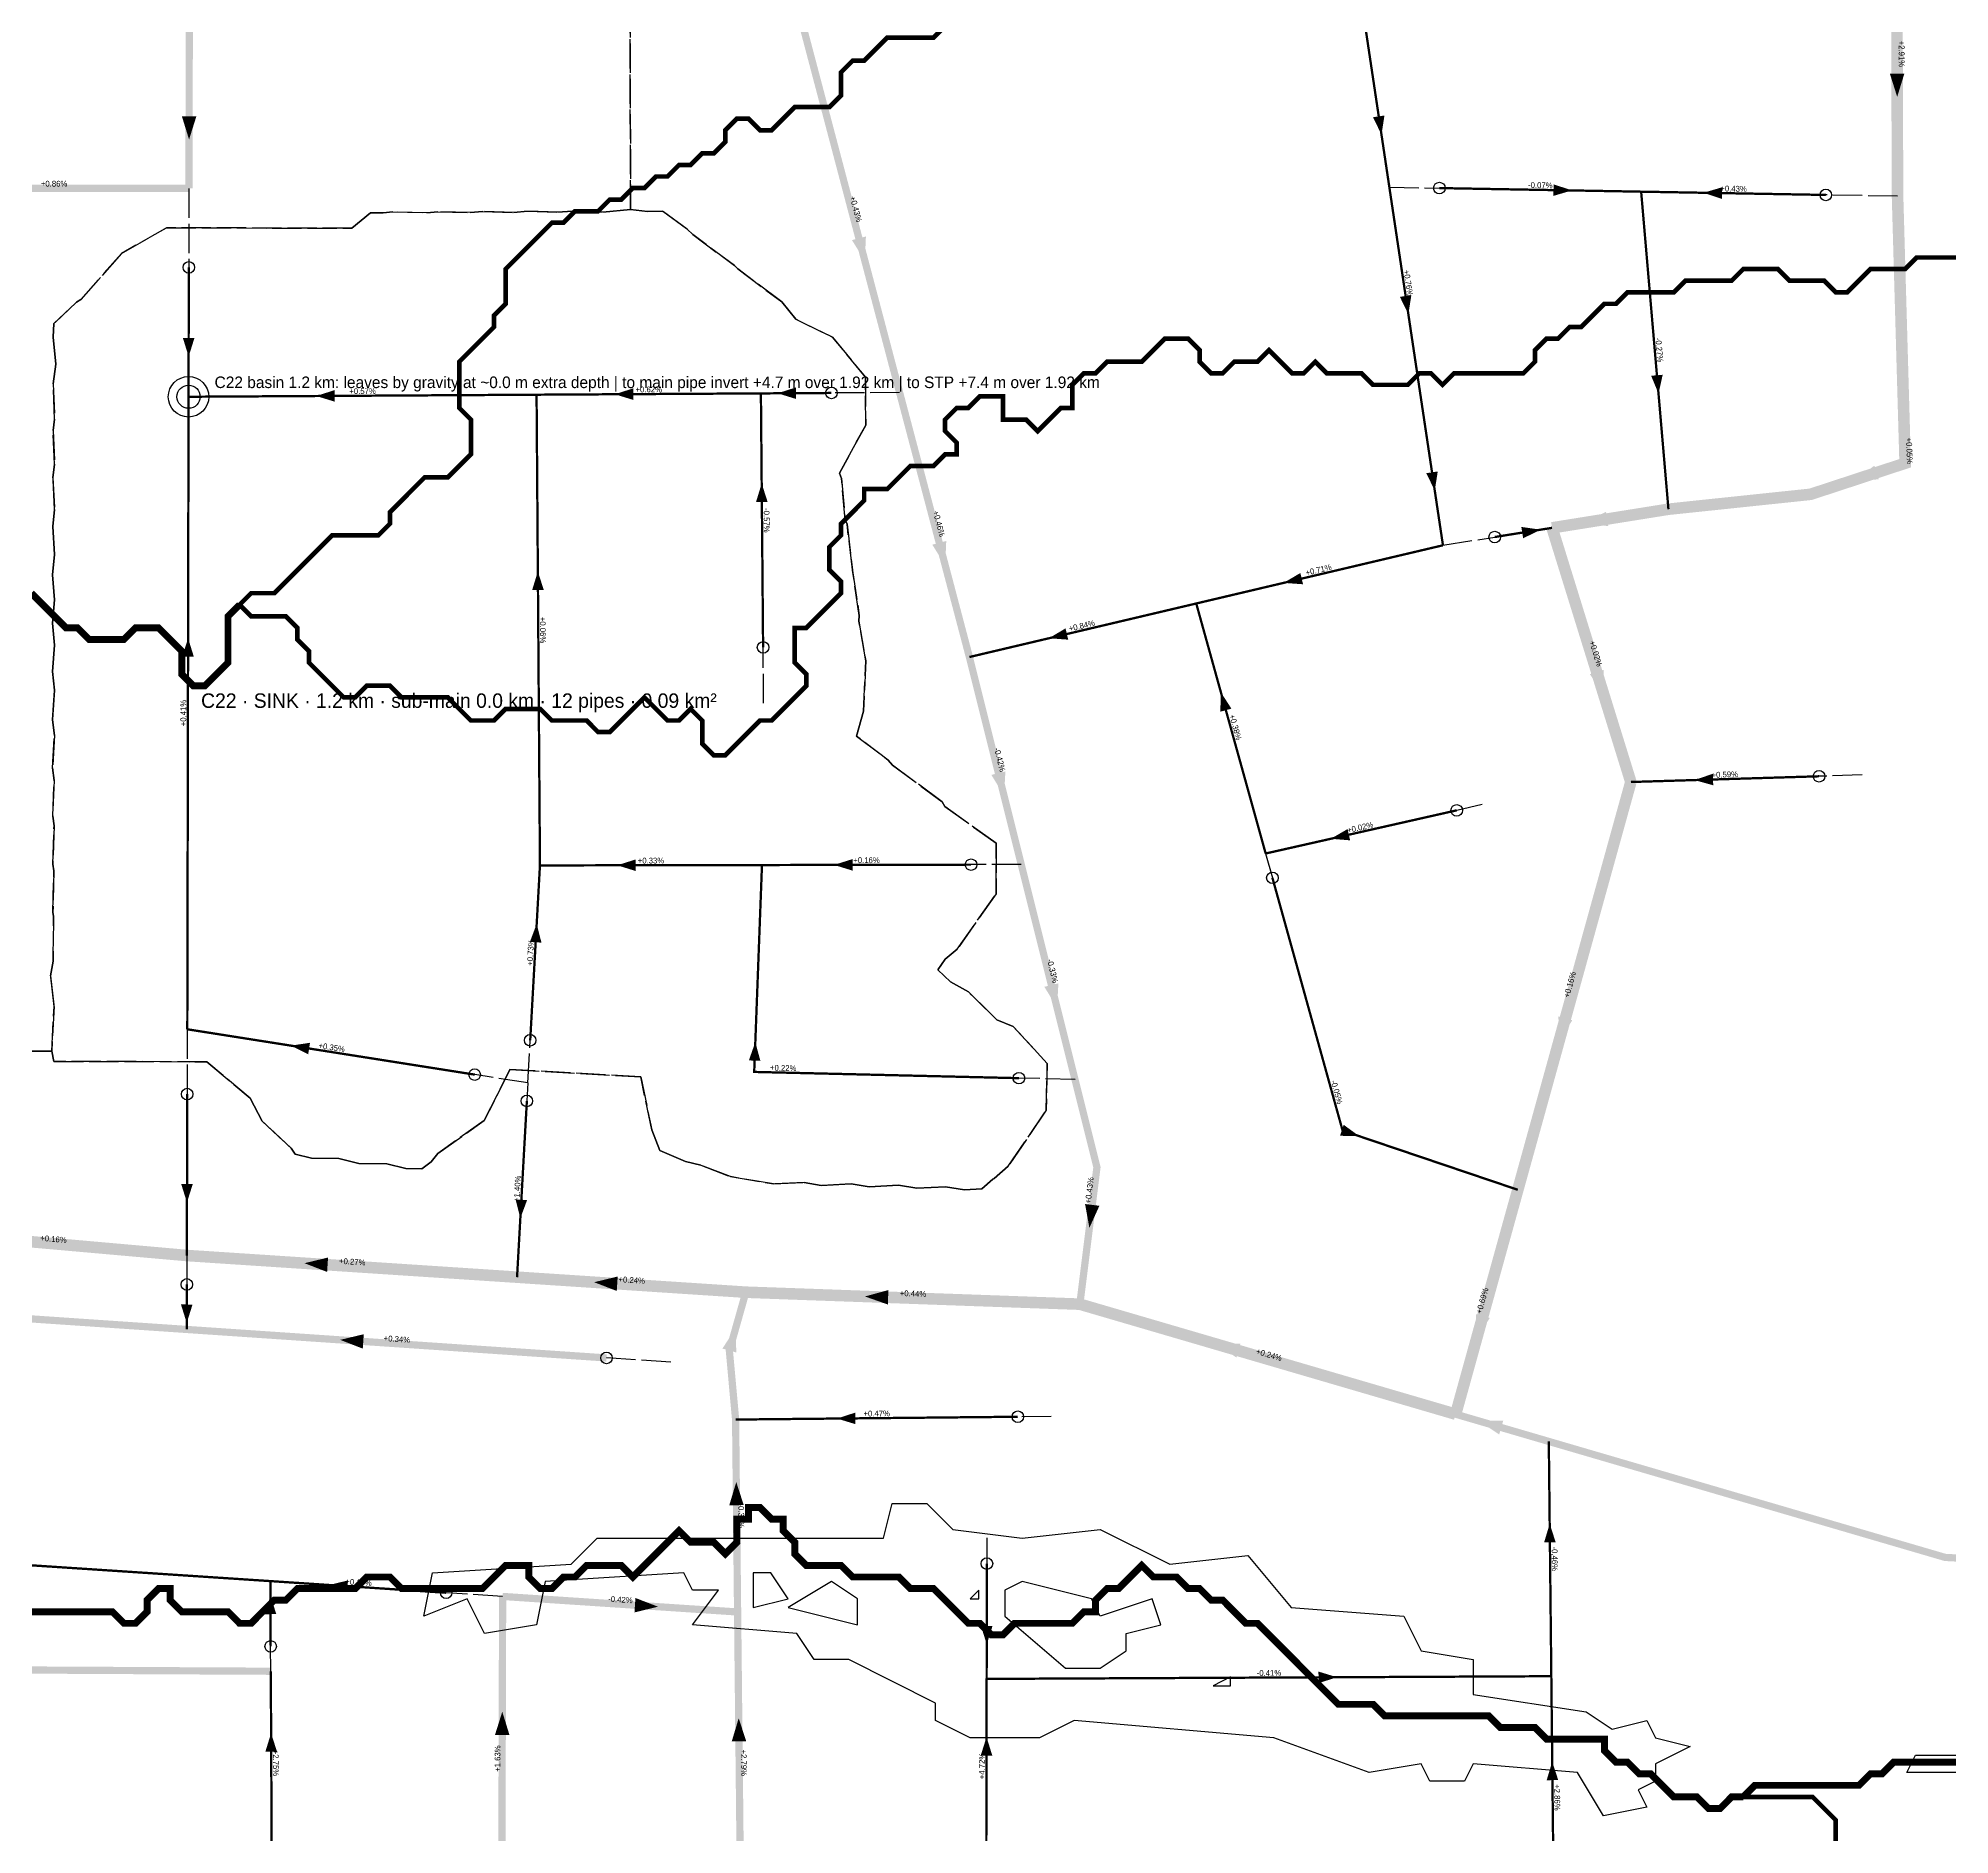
# Model space of a CAD drawing. Header units: metres. Extents: x 442821 to 452274, y 2561971 to 2571293.
# Drawn here: x 444225 to 444887, y 2564774 to 2565396 of the extents above; entities that cross this region are included whole.
import ezdxf
from ezdxf.enums import TextEntityAlignment as Align

# ---------------------------------------------------------------- set-up
doc = ezdxf.new("R2010")
doc.units = ezdxf.units.M
doc.header["$LTSCALE"] = 8
doc.linetypes.add('DASHDOT', pattern=[3.556, 2.54, -0.508, 0, -0.508])
doc.linetypes.add('DASHED', pattern=[1.524, 1.27, -0.254])
for name, color, linetype in [('A_ARROWS', 7, 'Continuous'), ('A_BRANCH', 7, 'Continuous'), ('A_CATCH_LABEL', 7, 'Continuous'), ('A_CATCHMENTS', 7, 'Continuous'), ('A_GRADIENT', 8, 'Continuous'), ('A_HEAD_GAP', 8, 'Continuous'), ('A_HEADS', 8, 'Continuous'), ('A_LATERAL', 7, 'Continuous'), ('A_OUTLET_LABEL', 7, 'Continuous'), ('A_OUTLETS', 7, 'Continuous'), ('A_STREAMS', 5, 'Continuous'), ('A_SUBMAIN', 7, 'Continuous'), ('A_WADI', 4, 'Continuous')]:
    doc.layers.add(name, color=color, linetype=linetype)

msp = doc.modelspace()

# ---------------------------------------------------------------- linework, layer by layer
at = {"layer": 'A_ARROWS', "color": 1}
for points in [[(444868.43, 2565375.28), (444865.9, 2565383.27), (444870.9, 2565383.29)], [(444690.06, 2565362.2), (444687.13, 2565368.23), (444691.09, 2565368.82)], [(444755.95, 2565342.93), (444749.51, 2565341.04), (444749.59, 2565345.04)], [(444801.42, 2565342.12), (444807.85, 2565344.01), (444807.78, 2565340.01)], [(444511.37, 2565318.64), (444506.91, 2565325.74), (444511.74, 2565327.01)], [(444699.36, 2565300.09), (444696.43, 2565306.13), (444700.39, 2565306.72)], [(444785.88, 2565272.65), (444783.33, 2565278.85), (444787.32, 2565279.2)], [(444708.49, 2565239.15), (444705.56, 2565245.18), (444709.52, 2565245.77)], [(444853.72, 2565242.88), (444860.54, 2565247.76), (444862.1, 2565243.01)], [(444745.06, 2565225.64), (444739.06, 2565222.66), (444738.42, 2565226.61)], [(444760.21, 2565228.07), (444767.72, 2565231.8), (444768.51, 2565226.86)], [(444539.15, 2565213.36), (444534.7, 2565220.46), (444539.53, 2565221.73)], [(444656.23, 2565207.26), (444662, 2565210.67), (444662.92, 2565206.78)], [(444575.02, 2565188.11), (444580.79, 2565191.52), (444581.71, 2565187.63)], [(444766.89, 2565168.79), (444762.13, 2565175.69), (444766.9, 2565177.17)], [(444634.52, 2565169.41), (444638.16, 2565163.78), (444634.31, 2565162.71)], [(444559.51, 2565133.72), (444555.14, 2565140.87), (444559.99, 2565142.09)], [(444798.34, 2565139.08), (444804.68, 2565141.28), (444804.8, 2565137.28)], [(444672.53, 2565118.79), (444678.33, 2565122.15), (444679.21, 2565118.25)], [(444577.84, 2565060.44), (444573.47, 2565067.6), (444578.32, 2565068.81)], [(444751.52, 2565049.01), (444751.25, 2565057.39), (444756.06, 2565056.05)], [(444682.4, 2565015.96), (444675.7, 2565016.12), (444676.98, 2565019.91)], [(444276.91, 2564993.04), (444274.92, 2564999.44), (444278.92, 2564999.44)], [(444392.21, 2564987.61), (444390.57, 2564994.11), (444394.56, 2564993.89)], [(444589.03, 2564984.28), (444587.54, 2564992.53), (444592.5, 2564991.91)], [(444317.57, 2564972.06), (444325.71, 2564974.03), (444325.39, 2564969.04)], [(444417.74, 2564965.49), (444425.89, 2564967.46), (444425.56, 2564962.47)], [(444511.42, 2564960.56), (444519.51, 2564962.78), (444519.33, 2564957.78)], [(444276.83, 2564951.39), (444274.84, 2564957.79), (444278.84, 2564957.78)], [(444466.68, 2564949.56), (444466.91, 2564941.19), (444462.1, 2564942.55)], [(444722.98, 2564946.08), (444722.7, 2564954.46), (444727.52, 2564953.12)], [(444329.91, 2564945.56), (444338.06, 2564947.51), (444337.72, 2564942.53)], [(444632.92, 2564944.09), (444641.3, 2564944.25), (444639.9, 2564939.45)], [(444501.72, 2564918.36), (444508.1, 2564920.42), (444508.13, 2564916.42)], [(444723.8, 2564917.51), (444732.18, 2564917.66), (444730.78, 2564912.86)], [(444466.9, 2564896.4), (444469.48, 2564888.43), (444464.48, 2564888.38)], [(444748.24, 2564881.98), (444750.31, 2564875.6), (444746.31, 2564875.56)], [(444326.09, 2564860.82), (444332.6, 2564862.39), (444332.34, 2564858.4)], [(444305.78, 2564857.13), (444307.81, 2564850.74), (444303.81, 2564850.72)], [(444439.84, 2564853.31), (444431.69, 2564851.34), (444432.02, 2564856.33)], [(444553.53, 2564840.29), (444551.54, 2564846.69), (444555.54, 2564846.68)], [(444674.68, 2564828.92), (444668.29, 2564826.89), (444668.27, 2564830.89)], [(444385.97, 2564817), (444388.45, 2564808.99), (444383.45, 2564809)], [(444306.01, 2564809.62), (444308.04, 2564803.23), (444304.04, 2564803.21)], [(444467.75, 2564814.77), (444470.33, 2564806.8), (444465.33, 2564806.74)], [(444553.46, 2564808.26), (444555.45, 2564801.86), (444551.45, 2564801.86)], [(444749.12, 2564799.75), (444751.19, 2564793.37), (444747.19, 2564793.33)]]:
    msp.add_solid(points, dxfattribs=at)
at = {"layer": 'A_ARROWS', "color": 2}
msp.add_solid([(444277.64, 2565360.52), (444275.16, 2565368.53), (444280.16, 2565368.52)], dxfattribs=at)
at = {"layer": 'A_ARROWS', "color": 3}
for points in [[(444277.49, 2565285.5), (444275.5, 2565291.9), (444279.5, 2565291.89)], [(444321.61, 2565271.86), (444328, 2565273.9), (444328.02, 2565269.9)], [(444424.87, 2565272.47), (444431.25, 2565274.5), (444431.28, 2565270.5)], [(444481.18, 2565272.8), (444487.56, 2565274.83), (444487.59, 2565270.83)], [(444475.69, 2565241.64), (444477.74, 2565235.25), (444473.74, 2565235.22)], [(444398.27, 2565211.22), (444400.31, 2565204.83), (444396.31, 2565204.8)], [(444277.3, 2565188.13), (444279.29, 2565181.73), (444275.29, 2565181.74)], [(444425.72, 2565109.63), (444432.11, 2565111.64), (444432.12, 2565107.64)], [(444500.72, 2565109.76), (444507.12, 2565111.77), (444507.12, 2565107.77)], [(444397.87, 2565089.39), (444399.52, 2565082.89), (444395.52, 2565083.11)], [(444312.83, 2565047.28), (444319.47, 2565048.26), (444318.85, 2565044.31)], [(444473.49, 2565048.49), (444475.24, 2565042.02), (444471.25, 2565042.17)]]:
    msp.add_solid(points, dxfattribs=at)
at = {"layer": 'A_BRANCH', "color": 1, "const_width": 0.8}
for points in [[(444684.5, 2565399.31), (444692.78, 2565344.05)], [(444276.99, 2565030.52), (444276.88, 2564974.72)], [(444394.47, 2565028.16), (444391.08, 2564967.23)], [(444276.86, 2564964.72), (444276.82, 2564949.16)], [(444306.22, 2564767.56), (444305.91, 2564831)], [(444553.38, 2564768.13), (444553.5, 2564828.35)]]:
    msp.add_lwpolyline(points, dxfattribs=at)
at = {"layer": 'A_BRANCH', "color": 1, "linetype": 'DASHED', "const_width": 0.8}
for points in [[(444710.07, 2565343.74), (444779.87, 2565342.5)], [(444843.75, 2565341.37), (444779.87, 2565342.5)], [(444729.21, 2565223.11), (444749.05, 2565226.28)], [(444652.34, 2565105.28), (444676.61, 2565017.92), (444737.22, 2564997.44)], [(444305.86, 2564839.6), (444305.75, 2564862.16)], [(444366.56, 2564858.14), (444305.75, 2564862.16)]]:
    msp.add_lwpolyline(points, dxfattribs=at)
at = {"layer": 'A_BRANCH', "color": 3, "const_width": 0.8}
for points in [[(444277.55, 2565316.34), (444277.46, 2565271.6)], [(444395.63, 2565049.13), (444399, 2565109.58)]]:
    msp.add_lwpolyline(points, dxfattribs=at)
at = {"layer": 'A_BRANCH', "color": 3, "linetype": 'DASHED', "const_width": 0.8}
for points in [[(444499.81, 2565272.91), (444475.42, 2565272.76)], [(444564.66, 2565036.03), (444473.1, 2565038.19), (444475.79, 2565109.71)], [(444548.11, 2565109.84), (444475.79, 2565109.71)]]:
    msp.add_lwpolyline(points, dxfattribs=at)
at = {"layer": 'A_CATCHMENTS', "color": 1, "linetype": 'DASHED'}
msp.add_lwpolyline([(444146.49, 2565045.34), (444230.15, 2565045.34), (444230.91, 2565041.81), (444283.75, 2565041.71), (444298.74, 2565029.13), (444302.87, 2565021.17), (444312.98, 2565011.78), (444314.35, 2565009.73), (444320.04, 2565008.38), (444329.41, 2565008.26), (444336.31, 2565006.57), (444346.09, 2565006.41), (444352.58, 2565004.75), (444358.19, 2565004.64), (444361.33, 2565007.09), (444363.63, 2565009.97), (444379.72, 2565021.35), (444388.62, 2565039.01), (444433.87, 2565036.49), (444437.67, 2565018.12), (444440.49, 2565010.99), (444449.33, 2565007.17), (444454.6, 2565005.94), (444464.88, 2565002), (444479.82, 2564999.46), (444490.37, 2564999.96), (444496.32, 2564998.97), (444506.68, 2564999.48), (444512.83, 2564998.47), (444522.99, 2564999), (444529.33, 2564997.98), (444539.3, 2564998.52), (444545.84, 2564997.48), (444551.86, 2564997.83), (444555.68, 2565001.17), (444556.12, 2565001.4), (444560.96, 2565005.59), (444574.1, 2565024.95), (444574.48, 2565041.08), (444562.69, 2565053.91), (444556.98, 2565056.25), (444547.2, 2565065.83), (444540.96, 2565069.33), (444536.58, 2565073.46), (444539.12, 2565077.13), (444543.34, 2565080.65), (444556.81, 2565099.81), (444556.78, 2565117.22), (444539.03, 2565129.95), (444538.07, 2565131.61), (444520.93, 2565144.23), (444519.49, 2565146.02), (444508.46, 2565154.21), (444510.91, 2565162.93), (444511.72, 2565180.32), (444509.29, 2565194.02), (444509.46, 2565196.02), (444507.11, 2565211.56), (444507.13, 2565211.71), (444505.21, 2565227.5), (444504.56, 2565229.1), (444503.3, 2565243.29), (444502.57, 2565245.16), (444511.67, 2565261.8), (444511.57, 2565278.35), (444500.23, 2565292.21), (444487.46, 2565298.37), (444482.61, 2565304.42), (444467.41, 2565315.77), (444466.29, 2565316.97), (444451.82, 2565327.66), (444449.94, 2565329.51), (444441.46, 2565335.74), (444436.25, 2565335.67), (444430.36, 2565336.31), (444429.99, 2565442.49)], dxfattribs=at)
at = {"layer": 'A_CATCHMENTS', "color": 2, "linetype": 'DASHED'}
msp.add_lwpolyline([(444429.99, 2565442.49), (444430.36, 2565336.31), (444420.74, 2565335.45), (444410.14, 2565335.81), (444405.22, 2565335.38), (444394.69, 2565335.74), (444389.94, 2565335.33), (444379.25, 2565335.66), (444374.89, 2565335.26), (444363.72, 2565335.58), (444359.85, 2565335.21), (444348.13, 2565335.49), (444344.8, 2565335.16), (444340.4, 2565335.24), (444333.99, 2565329.87), (444269.82, 2565330), (444254.27, 2565321.17), (444240.25, 2565305.23), (444238.7, 2565304.27), (444230.9, 2565296.96), (444230.58, 2565292.18), (444231.57, 2565282.88), (444230.65, 2565276.07), (444231.12, 2565263.88), (444230.61, 2565259.97), (444231.12, 2565248.26), (444230.54, 2565243.54), (444231.15, 2565232.64), (444230.49, 2565226.8), (444231.15, 2565217.02), (444230.46, 2565210.06), (444231.15, 2565201.4), (444230.44, 2565193.32), (444231.13, 2565185.78), (444230.43, 2565176.58), (444231.1, 2565170.17), (444230.44, 2565159.9), (444231.06, 2565154.55), (444230.46, 2565143.26), (444231, 2565138.93), (444230.48, 2565126.63), (444230.94, 2565123.31), (444230.52, 2565110), (444230.86, 2565107.69), (444230.57, 2565093.36), (444230.78, 2565092.07), (444230.63, 2565076.45), (444229.74, 2565071.43), (444230.96, 2565060.83), (444230.15, 2565045.34), (444146.49, 2565045.34)], dxfattribs=at)
at = {"layer": 'A_CATCHMENTS', "color": 3, "linetype": 'DASHED'}
msp.add_lwpolyline([(444230.15, 2565045.34), (444230.96, 2565060.83), (444229.74, 2565071.43), (444230.63, 2565076.45), (444230.78, 2565092.07), (444230.57, 2565093.36), (444230.86, 2565107.69), (444230.52, 2565110), (444230.94, 2565123.31), (444230.48, 2565126.63), (444231, 2565138.93), (444230.46, 2565143.26), (444231.06, 2565154.55), (444230.44, 2565159.9), (444231.1, 2565170.17), (444230.43, 2565176.58), (444231.13, 2565185.78), (444230.44, 2565193.32), (444231.15, 2565201.4), (444230.46, 2565210.06), (444231.15, 2565217.02), (444230.49, 2565226.8), (444231.15, 2565232.64), (444230.54, 2565243.54), (444231.12, 2565248.26), (444230.61, 2565259.97), (444231.12, 2565263.88), (444230.65, 2565276.07), (444231.57, 2565282.88), (444230.58, 2565292.18), (444230.9, 2565296.96), (444238.7, 2565304.27), (444240.25, 2565305.23), (444254.27, 2565321.17), (444269.82, 2565330), (444333.99, 2565329.87), (444340.4, 2565335.24), (444344.8, 2565335.16), (444348.13, 2565335.49), (444359.85, 2565335.21), (444363.72, 2565335.58), (444374.89, 2565335.26), (444379.25, 2565335.66), (444389.94, 2565335.33), (444394.69, 2565335.74), (444405.22, 2565335.38), (444410.14, 2565335.81), (444420.74, 2565335.45), (444430.36, 2565336.31), (444436.25, 2565335.67), (444441.46, 2565335.74), (444449.94, 2565329.51), (444451.82, 2565327.66), (444466.29, 2565316.97), (444467.41, 2565315.77), (444482.61, 2565304.42), (444487.46, 2565298.37), (444500.23, 2565292.21), (444511.57, 2565278.35), (444511.67, 2565261.8), (444502.57, 2565245.16), (444503.3, 2565243.29), (444504.56, 2565229.1), (444505.21, 2565227.5), (444507.13, 2565211.71), (444507.11, 2565211.56), (444509.46, 2565196.02), (444509.29, 2565194.02), (444511.72, 2565180.32), (444510.91, 2565162.93), (444508.46, 2565154.21), (444519.49, 2565146.02), (444520.93, 2565144.23), (444538.07, 2565131.61), (444539.03, 2565129.95), (444556.78, 2565117.22), (444556.81, 2565099.81), (444543.34, 2565080.65), (444539.12, 2565077.13), (444536.58, 2565073.46), (444540.96, 2565069.33), (444547.2, 2565065.83), (444556.98, 2565056.25), (444562.69, 2565053.91), (444574.48, 2565041.08), (444574.1, 2565024.95), (444560.96, 2565005.59), (444556.12, 2565001.4), (444555.68, 2565001.17), (444551.86, 2564997.83), (444545.84, 2564997.48), (444539.3, 2564998.52), (444529.33, 2564997.98), (444522.99, 2564999), (444512.83, 2564998.47), (444506.68, 2564999.48), (444496.32, 2564998.97), (444490.37, 2564999.96), (444479.82, 2564999.46), (444464.88, 2565002), (444454.6, 2565005.94), (444449.33, 2565007.17), (444440.49, 2565010.99), (444437.67, 2565018.12), (444433.87, 2565036.49), (444388.62, 2565039.01), (444379.72, 2565021.35), (444363.63, 2565009.97), (444361.33, 2565007.09), (444358.19, 2565004.64), (444352.58, 2565004.75), (444346.09, 2565006.41), (444336.31, 2565006.57), (444329.41, 2565008.26), (444320.04, 2565008.38), (444314.35, 2565009.73), (444312.98, 2565011.78), (444302.87, 2565021.17), (444298.74, 2565029.13), (444283.75, 2565041.71), (444230.91, 2565041.81), (444230.15, 2565045.34)], close=True, dxfattribs=at)
at = {"layer": 'A_HEAD_GAP', "color": 8, "linetype": 'DASHED'}
for points in [[(444277.61, 2565343.62), (444277.55, 2565316.34)], [(444692.78, 2565344.05), (444710.07, 2565343.74)], [(444868.55, 2565340.93), (444843.75, 2565341.37)], [(444523.4, 2565273.04), (444499.81, 2565272.91)], [(444711.32, 2565220.25), (444729.21, 2565223.11)], [(444476.35, 2565165.7), (444476.18, 2565184.95)], [(444856.26, 2565140.84), (444841.39, 2565140.39)], [(444724.87, 2565130.61), (444716.07, 2565128.62)], [(444650, 2565113.7), (444652.34, 2565105.28)], [(444565.48, 2565109.87), (444548.11, 2565109.84)], [(444277.03, 2565052.93), (444276.99, 2565030.52)], [(444394.81, 2565034.36), (444395.63, 2565049.13)], [(444394.81, 2565034.36), (444376.42, 2565037.26)], [(444394.81, 2565034.36), (444394.47, 2565028.16)], [(444584.06, 2565035.58), (444564.66, 2565036.03)], [(444276.88, 2564974.72), (444276.86, 2564964.72)], [(444444.23, 2564937.8), (444422.01, 2564939.31)], [(444575.87, 2564919.1), (444564.28, 2564918.98)], [(444553.6, 2564877.09), (444553.58, 2564868.2)], [(444386.09, 2564856.86), (444366.56, 2564858.14)], [(444305.91, 2564831), (444305.86, 2564839.6)]]:
    msp.add_lwpolyline(points, dxfattribs=at)
at = {"layer": 'A_HEADS', "color": 1}
for centre in [(444710.07, 2565343.74), (444843.75, 2565341.37), (444729.21, 2565223.11), (444841.39, 2565140.39), (444716.07, 2565128.62), (444652.34, 2565105.28), (444276.99, 2565030.52), (444394.47, 2565028.16), (444276.86, 2564964.72), (444422.01, 2564939.31), (444564.28, 2564918.98), (444553.58, 2564868.2), (444366.56, 2564858.14), (444305.86, 2564839.6)]:
    msp.add_circle(centre, 2, dxfattribs=at)
at = {"layer": 'A_HEADS', "color": 3}
for centre in [(444277.55, 2565316.34), (444499.81, 2565272.91), (444476.18, 2565184.95), (444548.11, 2565109.84), (444395.63, 2565049.13), (444376.42, 2565037.26), (444564.66, 2565036.03)]:
    msp.add_circle(centre, 2, dxfattribs=at)
at = {"layer": 'A_LATERAL', "color": 1, "const_width": 0.8}
for points in [[(444692.78, 2565344.05), (444702.76, 2565277.39)], [(444711.32, 2565220.25), (444625.99, 2565200.13)], [(444625.99, 2565200.13), (444547.53, 2565181.62)], [(444841.39, 2565140.39), (444776.31, 2565138.42)], [(444749.7, 2564745.45), (444748.8, 2564829.28)]]:
    msp.add_lwpolyline(points, dxfattribs=at)
at = {"layer": 'A_LATERAL', "color": 1, "linetype": 'DASHDOT', "const_width": 0.8}
for points in [[(444779.87, 2565342.5), (444789.31, 2565232.72)], [(444702.76, 2565277.39), (444711.32, 2565220.25)], [(444748.8, 2564829.28), (444747.93, 2564910.45)], [(444553.5, 2564828.35), (444748.8, 2564829.28)]]:
    msp.add_lwpolyline(points, dxfattribs=at)
at = {"layer": 'A_LATERAL', "color": 3, "const_width": 0.8}
for points in [[(444397.83, 2565272.31), (444277.46, 2565271.6)], [(444475.42, 2565272.76), (444397.83, 2565272.31)]]:
    msp.add_lwpolyline(points, dxfattribs=at)
at = {"layer": 'A_LATERAL', "color": 3, "linetype": 'DASHED', "const_width": 0.8}
for points in [[(444399, 2565109.58), (444397.83, 2565272.31)], [(444277.03, 2565052.93), (444277.46, 2565271.6)], [(444475.79, 2565109.71), (444399, 2565109.58)], [(444376.42, 2565037.26), (444277.03, 2565052.93)]]:
    msp.add_lwpolyline(points, dxfattribs=at)
at = {"layer": 'A_LATERAL', "color": 3, "linetype": 'DASHDOT', "const_width": 0.8}
msp.add_lwpolyline([(444476.18, 2565184.95), (444475.42, 2565272.76)], dxfattribs=at)
at = {"layer": 'A_LATERAL', "color": 1, "linetype": 'DASHED', "const_width": 0.8}
for points in [[(444650, 2565113.7), (444625.99, 2565200.13)], [(444716.07, 2565128.62), (444650, 2565113.7)], [(444564.28, 2564918.98), (444466.67, 2564918.01)], [(444305.75, 2564862.16), (444017.41, 2564881.2)], [(444553.58, 2564868.2), (444553.5, 2564828.35)]]:
    msp.add_lwpolyline(points, dxfattribs=at)
at = {"layer": 'A_OUTLETS', "color": 1}
for radius in [7, 4]:
    msp.add_circle((444277.46, 2565271.6), radius, dxfattribs=at)
at = {"layer": 'A_STREAMS', "color": 5}
for points, const_width in [([(444539.14, 2565399.77), (444535.14, 2565395.76), (444531.14, 2565395.76), (444527.13, 2565395.76), (444523.13, 2565395.76), (444519.13, 2565395.76), (444515.13, 2565391.76), (444511.13, 2565387.76), (444507.13, 2565387.76), (444503.13, 2565383.76), (444503.13, 2565379.76), (444503.13, 2565375.76), (444499.13, 2565371.76), (444495.13, 2565371.76), (444491.13, 2565371.76), (444487.13, 2565371.76), (444483.13, 2565367.75), (444479.13, 2565363.75), (444475.13, 2565363.75), (444471.13, 2565367.75), (444467.13, 2565367.75), (444463.13, 2565363.75), (444463.13, 2565359.75), (444459.13, 2565355.75), (444455.12, 2565355.75), (444451.12, 2565351.75), (444447.12, 2565351.75), (444443.12, 2565347.75), (444439.12, 2565347.75), (444435.12, 2565343.75), (444431.12, 2565343.75), (444427.12, 2565339.74), (444423.12, 2565339.74), (444419.12, 2565335.74), (444415.12, 2565335.74), (444411.12, 2565335.74), (444407.12, 2565331.74), (444403.12, 2565331.74), (444399.12, 2565327.74), (444395.12, 2565323.74), (444391.12, 2565319.74), (444387.12, 2565315.74), (444387.12, 2565311.73), (444387.12, 2565307.73), (444387.12, 2565303.73), (444383.11, 2565299.73), (444383.11, 2565295.73), (444379.11, 2565291.73), (444375.11, 2565287.73), (444371.11, 2565283.72), (444371.11, 2565279.72), (444371.11, 2565275.72), (444371.11, 2565271.72), (444371.11, 2565267.72), (444375.11, 2565263.72), (444375.11, 2565259.72), (444375.11, 2565255.72), (444375.11, 2565251.71), (444371.11, 2565247.71), (444367.11, 2565243.71), (444363.11, 2565243.71), (444359.11, 2565243.71), (444355.11, 2565239.71), (444351.11, 2565235.71), (444347.11, 2565231.71), (444347.11, 2565227.71), (444343.11, 2565223.7), (444339.11, 2565223.7), (444335.11, 2565223.7), (444331.11, 2565223.7), (444327.11, 2565223.7), (444323.11, 2565219.7), (444319.11, 2565215.7), (444315.11, 2565211.7), (444311.1, 2565207.7), (444307.1, 2565203.7), (444303.1, 2565203.7), (444299.1, 2565203.7), (444295.1, 2565199.7)], 1.6), ([(444891.18, 2565319.74), (444887.18, 2565319.74), (444883.18, 2565319.74), (444879.18, 2565319.74), (444875.18, 2565319.74), (444871.18, 2565315.74), (444867.18, 2565315.74), (444863.18, 2565315.74), (444859.18, 2565315.74), (444855.18, 2565311.73), (444851.18, 2565307.73), (444847.18, 2565307.73), (444843.18, 2565311.73), (444839.18, 2565311.73), (444835.18, 2565311.73), (444831.18, 2565311.73), (444827.18, 2565315.74), (444823.18, 2565315.74), (444819.17, 2565315.74), (444815.17, 2565315.74), (444811.17, 2565311.73), (444807.17, 2565311.73), (444803.17, 2565311.73), (444799.17, 2565311.73), (444795.17, 2565311.73), (444791.17, 2565307.73), (444787.17, 2565307.73), (444783.17, 2565307.73), (444779.17, 2565307.73), (444775.17, 2565307.73), (444771.17, 2565303.73), (444767.17, 2565303.73), (444763.17, 2565299.73), (444759.17, 2565295.73), (444755.17, 2565295.73), (444751.17, 2565291.73), (444747.17, 2565291.73), (444743.16, 2565287.73), (444743.16, 2565283.72), (444739.16, 2565279.72), (444735.16, 2565279.72), (444731.16, 2565279.72), (444727.16, 2565279.72), (444723.16, 2565279.72), (444719.16, 2565279.72), (444715.16, 2565279.72), (444711.16, 2565275.72), (444707.16, 2565279.72), (444703.16, 2565279.72), (444699.16, 2565275.72), (444695.16, 2565275.72), (444691.16, 2565275.72), (444687.16, 2565275.72), (444683.16, 2565279.72), (444679.16, 2565279.72), (444675.16, 2565279.72), (444671.15, 2565279.72), (444667.15, 2565283.72), (444663.15, 2565279.72), (444659.15, 2565279.72), (444655.15, 2565283.72), (444651.15, 2565287.73), (444647.15, 2565283.72), (444643.15, 2565283.72), (444639.15, 2565283.72), (444635.15, 2565279.72), (444631.15, 2565279.72), (444627.15, 2565283.72), (444627.15, 2565287.73), (444623.15, 2565291.73), (444619.15, 2565291.73), (444615.15, 2565291.73), (444611.15, 2565287.73), (444607.15, 2565283.72), (444603.15, 2565283.72), (444599.14, 2565283.72), (444595.14, 2565283.72), (444591.14, 2565279.72), (444587.14, 2565279.72), (444583.14, 2565275.72), (444583.14, 2565271.72), (444583.14, 2565267.72), (444579.14, 2565267.72), (444575.14, 2565263.72), (444571.14, 2565259.72), (444567.14, 2565263.72), (444563.14, 2565263.72), (444559.14, 2565263.72), (444559.14, 2565267.72), (444559.14, 2565271.72), (444555.14, 2565271.72), (444551.14, 2565271.72), (444547.14, 2565267.72), (444543.14, 2565267.72), (444539.14, 2565263.72), (444539.14, 2565259.72), (444543.14, 2565255.72), (444543.14, 2565251.71), (444539.14, 2565251.71), (444535.14, 2565247.71), (444531.14, 2565247.71), (444527.13, 2565247.71), (444523.13, 2565243.71), (444519.13, 2565239.71), (444515.13, 2565239.71), (444511.13, 2565239.71), (444511.13, 2565235.71), (444507.13, 2565231.71), (444503.13, 2565227.71), (444503.13, 2565223.7), (444499.13, 2565219.7), (444499.13, 2565215.7), (444499.13, 2565211.7), (444503.13, 2565207.7), (444503.13, 2565203.7), (444499.13, 2565199.7), (444495.13, 2565195.69), (444491.13, 2565191.69), (444487.13, 2565191.69), (444487.13, 2565187.69), (444487.13, 2565183.69), (444487.13, 2565179.69), (444491.13, 2565175.69), (444491.13, 2565171.69), (444487.13, 2565167.68), (444483.13, 2565163.68), (444479.13, 2565159.68), (444475.13, 2565159.68), (444471.13, 2565155.68), (444467.13, 2565151.68), (444463.13, 2565147.68), (444459.13, 2565147.68), (444455.12, 2565151.68), (444455.12, 2565155.68), (444455.12, 2565159.68), (444451.12, 2565163.68), (444447.12, 2565159.68), (444443.12, 2565159.68), (444439.12, 2565163.68), (444435.12, 2565167.68), (444431.12, 2565163.68), (444427.12, 2565159.68), (444423.12, 2565155.68), (444419.12, 2565155.68), (444415.12, 2565159.68), (444411.12, 2565159.68), (444407.12, 2565159.68), (444403.12, 2565159.68), (444399.12, 2565163.68), (444395.12, 2565163.68), (444391.12, 2565163.68), (444387.12, 2565163.68), (444383.11, 2565159.68), (444379.11, 2565159.68), (444375.11, 2565159.68), (444371.11, 2565163.68), (444367.11, 2565167.68), (444363.11, 2565167.68), (444359.11, 2565167.68), (444355.11, 2565167.68), (444351.11, 2565167.68), (444347.11, 2565171.69), (444343.11, 2565171.69), (444339.11, 2565171.69), (444335.11, 2565167.68), (444331.11, 2565167.68), (444327.11, 2565171.69), (444323.11, 2565175.69), (444319.11, 2565179.69), (444319.11, 2565183.69), (444315.11, 2565187.69), (444315.11, 2565191.69), (444311.1, 2565195.69), (444307.1, 2565195.69), (444303.1, 2565195.69), (444299.1, 2565195.69), (444295.1, 2565199.7)], 1.6), ([(444295.1, 2565199.7), (444291.1, 2565195.69), (444291.1, 2565191.69), (444291.1, 2565187.69), (444291.1, 2565183.69), (444291.1, 2565179.69), (444287.1, 2565175.69), (444283.1, 2565171.69), (444279.1, 2565171.69), (444275.1, 2565175.69), (444275.1, 2565179.69), (444275.1, 2565183.69), (444271.1, 2565187.69), (444267.1, 2565191.69), (444263.1, 2565191.69), (444259.1, 2565191.69), (444255.1, 2565187.69), (444251.1, 2565187.69), (444247.1, 2565187.69), (444243.1, 2565187.69), (444239.09, 2565191.69), (444235.09, 2565191.69), (444231.09, 2565195.69), (444227.09, 2565199.7), (444223.09, 2565203.7)], 2.4), ([(444815.17, 2564787.55), (444811.17, 2564787.55), (444807.17, 2564783.55), (444803.17, 2564783.55), (444799.17, 2564787.55), (444795.17, 2564787.55), (444791.17, 2564787.55), (444787.17, 2564791.55), (444783.17, 2564795.55), (444779.17, 2564795.55), (444775.17, 2564799.56), (444771.17, 2564799.56), (444767.17, 2564803.56), (444767.17, 2564807.56), (444763.17, 2564807.56), (444759.17, 2564807.56), (444755.17, 2564807.56), (444751.17, 2564807.56), (444747.17, 2564807.56), (444743.16, 2564811.56), (444739.16, 2564811.56), (444735.16, 2564811.56), (444731.16, 2564811.56), (444727.16, 2564815.56), (444723.16, 2564815.56), (444719.16, 2564815.56), (444715.16, 2564815.56), (444711.16, 2564815.56), (444707.16, 2564815.56), (444703.16, 2564815.56), (444699.16, 2564815.56), (444695.16, 2564815.56), (444691.16, 2564815.56), (444687.16, 2564819.56), (444683.16, 2564819.56), (444679.16, 2564819.56), (444675.16, 2564819.56), (444671.15, 2564823.56), (444667.15, 2564827.57), (444663.15, 2564831.57), (444659.15, 2564835.57), (444655.15, 2564839.57), (444651.15, 2564843.57), (444647.15, 2564847.57), (444643.15, 2564847.57), (444639.15, 2564851.57), (444635.15, 2564855.58), (444631.15, 2564855.58), (444627.15, 2564859.58), (444623.15, 2564859.58), (444619.15, 2564863.58), (444615.15, 2564863.58), (444611.15, 2564863.58), (444607.15, 2564867.58), (444603.15, 2564863.58), (444599.14, 2564859.58), (444595.14, 2564859.58), (444591.14, 2564855.58), (444591.14, 2564851.57), (444587.14, 2564851.57), (444583.14, 2564847.57), (444579.14, 2564847.57), (444575.14, 2564847.57), (444571.14, 2564847.57), (444567.14, 2564847.57), (444563.14, 2564847.57), (444559.14, 2564843.57), (444555.14, 2564843.57), (444551.14, 2564847.57), (444547.14, 2564847.57), (444543.14, 2564851.57), (444539.14, 2564855.58), (444535.14, 2564859.58), (444531.14, 2564859.58), (444527.13, 2564859.58), (444523.13, 2564863.58), (444519.13, 2564863.58), (444515.13, 2564863.58), (444511.13, 2564863.58), (444507.13, 2564863.58), (444503.13, 2564867.58), (444499.13, 2564867.58), (444495.13, 2564867.58), (444491.13, 2564867.58), (444487.13, 2564871.58), (444487.13, 2564875.58), (444483.13, 2564879.58), (444483.13, 2564883.59), (444479.13, 2564883.59), (444475.13, 2564887.59), (444471.13, 2564887.59), (444471.13, 2564883.59), (444467.13, 2564883.59), (444467.13, 2564879.58), (444467.13, 2564875.58), (444463.13, 2564871.58), (444459.13, 2564875.58), (444455.12, 2564875.58), (444451.12, 2564875.58), (444447.12, 2564879.58), (444443.12, 2564875.58), (444439.12, 2564871.58), (444435.12, 2564867.58), (444431.12, 2564863.58), (444427.12, 2564867.58), (444423.12, 2564867.58), (444419.12, 2564867.58), (444415.12, 2564867.58), (444411.12, 2564863.58), (444407.12, 2564863.58), (444403.12, 2564859.58), (444399.12, 2564859.58), (444395.12, 2564863.58), (444395.12, 2564867.58), (444391.12, 2564867.58), (444387.12, 2564867.58), (444383.11, 2564863.58), (444379.11, 2564859.58), (444375.11, 2564859.58), (444371.11, 2564859.58), (444367.11, 2564859.58), (444363.11, 2564859.58), (444359.11, 2564859.58), (444355.11, 2564859.58), (444351.11, 2564859.58), (444347.11, 2564863.58), (444343.11, 2564863.58), (444339.11, 2564863.58), (444335.11, 2564859.58), (444331.11, 2564859.58), (444327.11, 2564859.58), (444323.11, 2564859.58), (444319.11, 2564859.58), (444315.11, 2564859.58), (444311.1, 2564855.58), (444307.1, 2564855.58), (444303.1, 2564851.57), (444299.1, 2564847.57), (444295.1, 2564847.57), (444291.1, 2564851.57), (444287.1, 2564851.57), (444283.1, 2564851.57), (444279.1, 2564851.57), (444275.1, 2564851.57), (444271.1, 2564855.58), (444271.1, 2564859.58), (444267.1, 2564859.58), (444263.1, 2564855.58), (444263.1, 2564851.57), (444259.1, 2564847.57), (444255.1, 2564847.57), (444251.1, 2564851.57), (444247.1, 2564851.57), (444243.1, 2564851.57), (444239.09, 2564851.57), (444235.09, 2564851.57), (444231.09, 2564851.57), (444227.09, 2564851.57), (444223.09, 2564851.57)], 2.4), ([(444891.18, 2564799.56), (444887.18, 2564799.56), (444883.18, 2564799.56), (444879.18, 2564799.56), (444875.18, 2564799.56), (444871.18, 2564799.56), (444867.18, 2564799.56), (444863.18, 2564795.55), (444859.18, 2564795.55), (444855.18, 2564791.55), (444851.18, 2564791.55), (444847.18, 2564791.55), (444843.18, 2564791.55), (444839.18, 2564791.55), (444835.18, 2564791.55), (444831.18, 2564791.55), (444827.18, 2564791.55), (444823.18, 2564791.55), (444819.17, 2564791.55), (444815.17, 2564787.55)], 2.4), ([(444847.18, 2564771.55), (444847.18, 2564775.55), (444847.18, 2564779.55), (444843.18, 2564783.55), (444839.18, 2564787.55), (444835.18, 2564787.55), (444831.18, 2564787.55), (444827.18, 2564787.55), (444823.18, 2564787.55), (444819.17, 2564787.55), (444815.17, 2564787.55)], 1.6)]:
    msp.add_lwpolyline(points, dxfattribs=dict(at, const_width=const_width))
at = {"layer": 'A_SUBMAIN', "color": 2, "const_width": 2.5}
for points in [[(444277.71, 2565398.37), (444277.61, 2565343.62)], [(444277.61, 2565343.62), (444184.32, 2565343.7)]]:
    msp.add_lwpolyline(points, dxfattribs=at)
at = {"layer": 'A_SUBMAIN', "color": 1, "linetype": 'DASHED', "const_width": 2.5}
for points in [[(444490.12, 2565399.12), (444523.4, 2565273.04)], [(444523.4, 2565273.04), (444547.53, 2565181.62)], [(444584.06, 2565035.58), (444591.65, 2565005.22), (444585.73, 2564957.9)], [(444276.82, 2564949.16), (444017.24, 2564966.78)], [(444422.01, 2564939.31), (444276.82, 2564949.16)], [(445205.11, 2564816.58), (445120.43, 2564823.35), (445096.07, 2564829.91), (445060.63, 2564857.27), (445032.98, 2564862.86), (444885.01, 2564870.35), (444747.93, 2564910.45)], [(444305.91, 2564831), (444017.5, 2564832.45)]]:
    msp.add_lwpolyline(points, dxfattribs=at)
at = {"layer": 'A_SUBMAIN', "color": 1, "linetype": 'DASHDOT', "const_width": 2.5}
for points in [[(444547.53, 2565181.62), (444565.48, 2565109.87)], [(444565.48, 2565109.87), (444584.06, 2565035.58)], [(444466.67, 2564918.01), (444464.51, 2564941.85), (444470.21, 2564962.04)], [(444467.36, 2564851.49), (444466.67, 2564918.01)], [(444386.09, 2564856.86), (444467.36, 2564851.49)]]:
    msp.add_lwpolyline(points, dxfattribs=at)
at = {"layer": 'A_SUBMAIN', "color": 1, "const_width": 2.5}
for points in [[(444747.93, 2564910.45), (444715.71, 2564919.87)], [(444385.77, 2564744.71), (444386.09, 2564856.86)], [(444468.45, 2564747.19), (444467.36, 2564851.49)]]:
    msp.add_lwpolyline(points, dxfattribs=at)
at = {"layer": 'A_TRUNK', "color": 1, "const_width": 4}
for points in [[(444868.2, 2565439.31), (444868.55, 2565340.93)], [(444737.22, 2564997.44), (444715.71, 2564919.87)]]:
    msp.add_lwpolyline(points, dxfattribs=at)
at = {"layer": 'A_TRUNK', "color": 1, "linetype": 'DASHED', "const_width": 4}
for points in [[(444868.55, 2565340.93), (444871.18, 2565248.62), (444838.48, 2565237.88), (444789.31, 2565232.72)], [(444789.31, 2565232.72), (444749.05, 2565226.28)], [(444749.05, 2565226.28), (444776.31, 2565138.42)], [(444776.31, 2565138.42), (444737.22, 2564997.44)], [(444276.88, 2564974.72), (444184.32, 2564982.91)], [(444391.08, 2564967.23), (444276.88, 2564974.72)], [(444470.21, 2564962.04), (444391.08, 2564967.23)], [(444585.73, 2564957.9), (444470.21, 2564962.04)], [(444715.71, 2564919.87), (444585.73, 2564957.9)]]:
    msp.add_lwpolyline(points, dxfattribs=at)
at = {"layer": 'A_WADI', "color": 4}
for points in [[(444532.8, 2564889.01), (444541.8, 2564880.01), (444565.8, 2564877.01), (444592.8, 2564880.01), (444616.8, 2564868.01), (444643.8, 2564871.01), (444658.8, 2564853.01), (444697.8, 2564850.01), (444703.8, 2564838.01), (444721.8, 2564835.01), (444721.8, 2564823.01), (444760.8, 2564817.01), (444769.8, 2564811.01), (444781.8, 2564814.01), (444784.8, 2564808.01), (444796.8, 2564805.01), (444784.8, 2564799.01), (444784.8, 2564793.01), (444778.8, 2564790.01), (444781.8, 2564784.01), (444766.8, 2564781.01), (444757.8, 2564796.01), (444721.8, 2564799.01), (444718.8, 2564793.01), (444706.8, 2564793.01), (444703.8, 2564799.01), (444685.8, 2564796.01), (444652.8, 2564808.01), (444583.8, 2564814.01), (444571.8, 2564808.01), (444547.8, 2564808.01), (444535.8, 2564814.01), (444535.8, 2564820.01), (444505.8, 2564835.01), (444493.8, 2564835.01), (444487.8, 2564844.01), (444451.8, 2564847.01), (444460.8, 2564859.01), (444451.8, 2564859.01), (444448.8, 2564865.01), (444400.8, 2564862.01), (444397.8, 2564847.01), (444379.8, 2564844.01), (444373.8, 2564856.01), (444358.8, 2564850.01), (444361.8, 2564865.01), (444409.8, 2564868.01), (444418.8, 2564877.01), (444517.8, 2564877.01), (444520.8, 2564889.01), (444532.8, 2564889.01)], [(444472.8, 2564853.01), (444484.8, 2564856.01), (444478.8, 2564865.01), (444472.8, 2564865.01), (444472.8, 2564853.01)], [(444484.8, 2564853.01), (444508.8, 2564847.01), (444508.8, 2564856.01), (444499.8, 2564862.01), (444484.8, 2564853.01)], [(444550.8, 2564856.01), (444550.8, 2564859.01), (444547.8, 2564856.01), (444550.8, 2564856.01)], [(444559.8, 2564859.01), (444559.8, 2564850.01), (444580.8, 2564832.01), (444592.8, 2564832.01), (444601.8, 2564838.01), (444601.8, 2564844.01), (444613.8, 2564847.01), (444610.8, 2564856.01), (444592.8, 2564850.01), (444589.8, 2564856.01), (444565.8, 2564862.01), (444559.8, 2564859.01)], [(444637.8, 2564826.01), (444637.8, 2564829.01), (444631.8, 2564826.01), (444637.8, 2564826.01)]]:
    msp.add_lwpolyline(points, close=True, dxfattribs=at)
msp.add_lwpolyline([(444934.8, 2564796.01), (444871.8, 2564796.01), (444874.8, 2564802.01), (444889.8, 2564802.01)], dxfattribs=at)

# ---------------------------------------------------------------- texts
at = {"layer": 'A_CATCH_LABEL', "color": 3}
msp.add_text('C22 · SINK · 1.2 km · sub-main 0.0 km · 12 pipes · 0.09 km²', height=5, dxfattribs=at).set_placement((444370.97, 2565166.55), align=Align.MIDDLE_CENTER)
at = {"layer": 'A_GRADIENT', "color": 1}
for s, rotation, p in [('+2.91%', -89.79552, (444868.37, 2565390.12)), ('-0.07%', -1.01741, (444744.97, 2565343.12)), ('+0.43%', -75.21489, (444506.76, 2565336.08)), ('+0.43%', 358.98259, (444811.81, 2565341.93)), ('+0.76%', -81.48148, (444697.77, 2565310.72)), ('-0.27%', -85.08324, (444784.59, 2565287.61)), ('+0.05%', -88.37066, (444871.06, 2565252.86)), ('+0.46%', -75.21489, (444535.47, 2565227.33)), ('+0.71%', 13.26786, (444668.65, 2565210.19)), ('+0.84%', 13.26786, (444586.76, 2565190.87)), ('+0.02%', -72.76249, (444762.68, 2565182.35)), ('+0.38%', 285.52632, (444638, 2565156.91)), ('-0.42%', -75.95797, (444556.5, 2565145.75)), ('+0.59%', 1.74029, (444808.85, 2565139.4)), ('+0.02%', 12.72785, (444683.04, 2565121.16)), ('-0.33%', -75.95797, (444574.77, 2565072.72)), ('+0.16%', 74.50154, (444756.76, 2565067.93)), ('-0.05%', -74.47368, (444673.04, 2565030.78)), ('+1.40%', 86.81499, (444392.77, 2564997.7)), ('+0.43%', 82.86556, (444590.63, 2564997.08)), ('+0.16%', 354.94424, (444230.6, 2564978.82)), ('+0.27%', 356.24758, (444333.98, 2564970.98)), ('+0.24%', 356.24758, (444430.64, 2564964.64)), ('+0.44%', 357.94412, (444527.97, 2564959.97)), ('+0.69%', 74.50154, (444726.46, 2564958.66)), ('+0.34%', 356.11834, (444349.42, 2564944.24)), ('+0.24%', 343.69421, (444650.72, 2564938.89)), ('+0.47%', 0.56785, (444515.48, 2564918.5)), ('-0.34%', 270.59682, (444467.02, 2564884.75)), ('-0.46%', 270.61287, (444748.37, 2564869.86)), ('+0.16%', 356.22176, (444336.16, 2564860.15)), ('-0.42%', -3.77824, (444426.73, 2564854.17)), ('-0.41%', 0.27293, (444651.15, 2564828.81)), ('+2.75%', 270.28526, (444306.06, 2564799.28)), ('+1.63%', 89.83787, (444385.93, 2564800.78)), ('+2.79%', 270.59682, (444467.91, 2564799.34)), ('+4.72%', 89.88337, (444553.44, 2564798.24)), ('+2.86%', 270.61287, (444749.25, 2564787.36))]:
    msp.add_text(s, height=2, rotation=rotation, dxfattribs=at).set_placement(p, align=Align.BOTTOM_CENTER)
at = {"layer": 'A_GRADIENT', "color": 2}
msp.add_text('+0.86%', height=2, rotation=359.95003, dxfattribs=at).set_placement((444230.96, 2565343.66), align=Align.BOTTOM_CENTER)
at = {"layer": 'A_GRADIENT', "color": 3}
for s, rotation, p in [('+0.57%', 0.33626, (444337.65, 2565271.95)), ('+0.62%', 0.33626, (444436.63, 2565272.53)), ('-0.57%', 270.4964, (444475.8, 2565228.86)), ('+0.06%', 270.41073, (444398.41, 2565190.94)), ('+0.41%', 89.88647, (444277.25, 2565162.26)), ('+0.33%', 0.09976, (444437.4, 2565109.65)), ('+0.16%', 0.09976, (444511.95, 2565109.78)), ('+0.73%', 86.81499, (444397.32, 2565079.36)), ('+0.35%', 351.04008, (444326.73, 2565045.09)), ('+0.22%', 358.64917, (444483.1, 2565037.96))]:
    msp.add_text(s, height=2, rotation=rotation, dxfattribs=at).set_placement(p, align=Align.BOTTOM_CENTER)
at = {"layer": 'A_OUTLET_LABEL', "color": 1}
msp.add_text('C22 basin 1.2 km: leaves by gravity at ~0.0 m extra depth | to main pipe invert +4.7 m over 1.92 km | to STP +7.4 m over 1.92 km', height=4, dxfattribs=at).set_placement((444286.46, 2565274.6))

doc.saveas('drawing.dxf')
